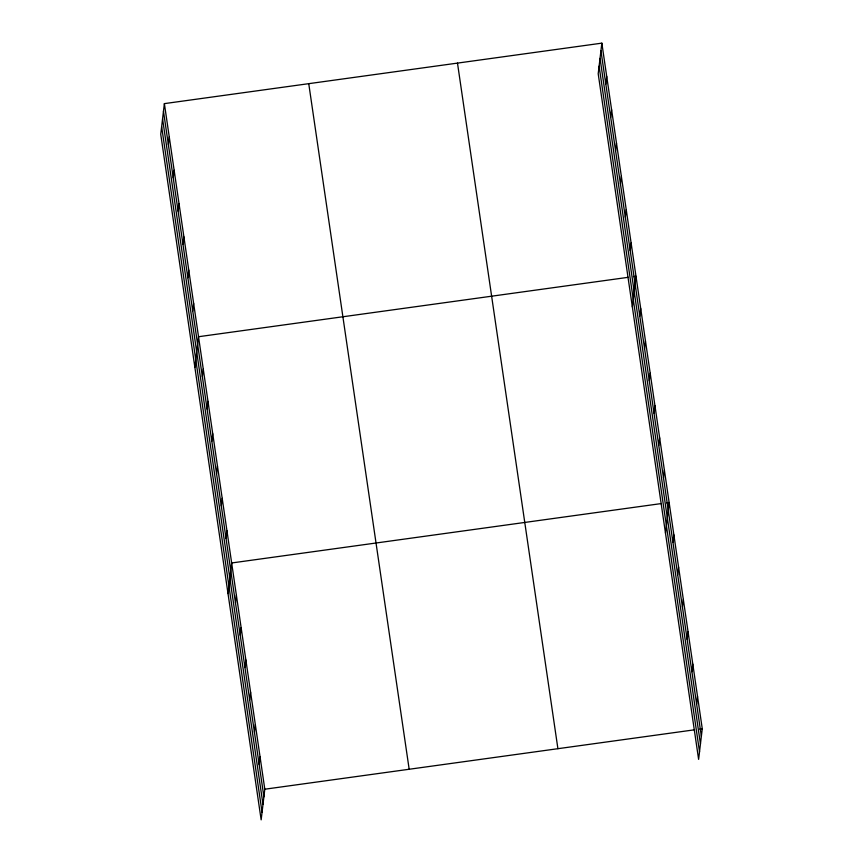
<?xml version="1.0" encoding="UTF-8"?>
<svg xmlns="http://www.w3.org/2000/svg" width="863" height="863" viewBox="0 0 863 863"><rect width="100%" height="100%" fill="white"/><g stroke="black" fill="none" stroke-linecap="round" stroke-linejoin="round"><path stroke-width="1.29" d="M164.38 103.625L160.734 134.261L261.155 819.85L264.801 789.214L164.38 103.625L601.845 43.15L702.266 728.739L698.62 759.375L598.199 73.787L601.845 43.15M168.35 144.553L169.267 136.926M173.226 177.843L174.143 170.227M178.112 211.144L179.019 203.528M182.988 244.445L183.895 236.818M187.864 277.746L188.77 270.119M192.74 311.047L193.646 303.42M194.876 367.358L198.522 336.721L628.264 277.314M202.352 376.667L203.258 369.04M207.088 408.986L207.994 401.36M211.823 441.306L212.73 433.69M216.548 473.636L217.465 466.009M221.284 505.955L222.201 498.329M226.02 538.275L226.926 530.648M228.015 593.604L231.662 562.967L661.392 503.561M235.491 602.913L236.397 595.287M240.227 635.233L241.133 627.606M244.963 667.552L245.869 659.925M249.687 699.871L250.604 692.245M254.423 732.191L255.34 724.575M259.159 764.521L260.065 756.894M605.815 84.078L606.732 76.451M610.691 117.379L611.608 109.752M615.578 150.68L616.484 143.053M620.454 183.981L621.36 176.354M625.33 217.271L626.236 209.655M630.206 250.572L631.112 242.945M632.342 306.894L635.988 276.246L633.41 276.602M639.817 316.192L640.724 308.566M644.553 348.512L645.459 340.896M649.289 380.842L650.195 373.215M654.025 413.161L654.931 405.534M658.749 445.481L659.666 437.854M663.485 477.8L664.402 470.173M665.481 533.129L669.127 502.493L666.549 502.849M672.957 542.439L673.863 534.812M677.692 574.758L678.598 567.131M682.428 607.077L683.334 599.461M687.153 639.407L688.07 631.781M691.889 671.727L692.806 664.1M696.624 704.046L697.531 696.419M264.801 789.214L694.532 729.807M699.688 729.095L702.266 728.739M600.939 50.777L701.36 736.366M600.033 58.371L700.454 743.96M599.105 66.192L699.526 751.781M457.487 63.107L557.908 748.696M308.749 83.668L409.17 769.257M163.474 111.251L263.895 796.84M162.568 118.846L262.988 804.435M161.64 126.667L262.061 812.256"/></g></svg>
